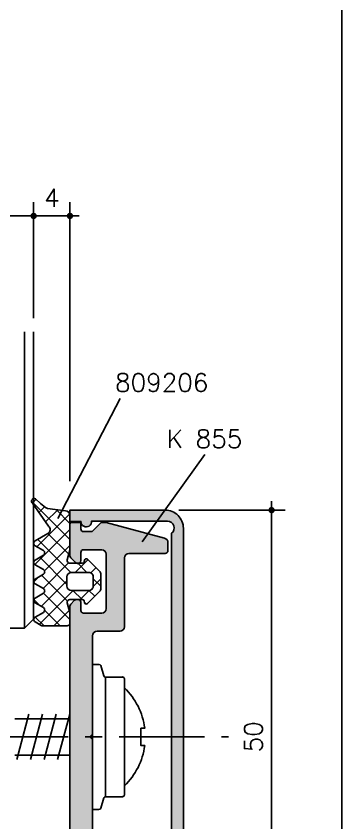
# Model space of a CAD drawing. Extents: x 0 to 4131, y -1600 to 527.
# Drawn here: x 404.1 to 440, y -260.5 to -171.5 of the extents above; entities that cross this region are included whole.
import ezdxf

# ---------------------------------------------------------------- set-up
doc = ezdxf.new("R2010")
doc.units = 0
doc.header["$LTSCALE"] = 7.5
doc.header["$MEASUREMENT"] = 0
doc.linetypes.add('CENTER', pattern=[2, 1.25, -0.25, 0.25, -0.25])
doc.layers.get('0').update_dxf_attribs({"linetype": 'CONTINUOUS'})
doc.layers.get('DEFPOINTS').update_dxf_attribs({"linetype": 'CONTINUOUS'})
for name, color, linetype in [('ASSI', 1, 'CENTER'), ('FILL', 8, 'CONTINUOUS'), ('GOMMA', 3, 'CONTINUOUS'), ('GROSSA', 4, 'CONTINUOUS'), ('MARCHIO', 7, 'CONTINUOUS'), ('QUOTE', 254, 'CONTINUOUS'), ('TRATTEGGI', 140, 'CONTINUOUS'), ('VETRO', 6, 'CONTINUOUS'), ('VITERIA', 40, 'CONTINUOUS')]:
    doc.layers.add(name, color=color, linetype=linetype)
doc.styles.get("Standard").update_dxf_attribs({"font": 'romans.shx'})
doc.dimstyles.new('SCALA_1-1$0', dxfattribs={"dimtxt": 2, "dimasz": 1, "dimexe": 1.5, "dimexo": 1.5, "dimgap": 1, "dimtad": 3, "dimdsep": 46, "dimtxsty": 'Standard', "dimblk1": 'PUNTO', "dimblk2": 'PUNTO', "dimsah": 1, "dimcen": 0.09, "dimclrt": 2, "dimadec": 0, "dimazin": 0, "dimtfac": 0.7, "dimtmove": 0, "dimatfit": 3, "dimldrblk": 'PUNTO', "dimfxl": 1, "dimtolj": 2, "dimarcsym": 0})

# ---------------------------------------------------------------- blocks, each defined once
blk = doc.blocks.new('PUNTO')
blk.add_line((-1, 0), (1, 0))
at = {"const_width": 0.35}
blk.add_lwpolyline([(-0.1750000000000114, 0, 1), (0.1750000000000114, 0, 1)], format="xyb", close=True, dxfattribs=at)
blk = doc.blocks.new('*D134')
at = {"layer": 'DEFPOINTS', "color": 0, "transparency": 16777216}
for p in [(420.5369062840419, -225.9845999259136), (420.5379250007721, -276.0012537734832), (432.2589279159173, -276.0012537734832)]:
    blk.add_point(p, dxfattribs=at)
at = {"layer": 'QUOTE', "color": 0, "lineweight": -2, "transparency": 16777216}
for p, q in [((422.0369062840419, -225.9845999259136), (433.7589279159173, -225.9845999259136)), ((432.2589279159173, -226.9845999259136), (432.2589279159173, -275.0012537734832)), ((422.0379250007721, -276.0012537734832), (433.7589279159173, -276.0012537734832))]:
    blk.add_line(p, q, dxfattribs=at)
for p, rotation in [((432.2589279159173, -225.9845999259136), 90), ((432.2589279159173, -276.0012537734832), 270)]:
    blk.add_blockref('PUNTO', p, dxfattribs=dict(at, rotation=rotation))
at = {"layer": 'QUOTE', "color": 2, "transparency": 16777216, "insert": (430.2589279159171, -250.9929268496983), "char_height": 2, "attachment_point": 5, "rotation": 90}
blk.add_mtext('\\A2;50', dxfattribs=at)
blk = doc.blocks.new('*D135')
at = {"layer": 'DEFPOINTS', "color": 0, "transparency": 16777216}
for p in [(406.0397995396781, -193.5336578086552), (374.0397995396781, -206.3236469597369), (406.0397995396781, -206.3236469597369)]:
    blk.add_point(p, dxfattribs=at)
at = {"layer": 'QUOTE', "color": 0, "lineweight": -2, "transparency": 16777216}
for p, q in [((374.0397995396781, -204.8236469597369), (374.0397995396781, -192.0336578086552)), ((406.0397995396781, -204.8236469597369), (406.0397995396781, -192.0336578086552)), ((375.0397995396781, -193.5336578086552), (405.0397995396781, -193.5336578086552))]:
    blk.add_line(p, q, dxfattribs=at)
at = {"layer": 'QUOTE', "color": 0, "lineweight": -2, "transparency": 16777216, "rotation": 180}
blk.add_blockref('PUNTO', (374.0397995396781, -193.5336578086552), dxfattribs=at)
at = {"layer": 'QUOTE', "color": 0, "lineweight": -2, "transparency": 16777216}
blk.add_blockref('PUNTO', (406.0397995396781, -193.5336578086552), dxfattribs=at)
at = {"layer": 'QUOTE', "color": 2, "transparency": 16777216, "insert": (390.0397995396781, -191.5336578086552), "char_height": 2, "attachment_point": 5}
blk.add_mtext('\\A2;32', dxfattribs=at)
blk = doc.blocks.new('*D136')
at = {"layer": 'DEFPOINTS', "color": 0, "transparency": 16777216}
for p in [(410.0399081124427, -193.5336578086552), (406.0397995396781, -206.3236469597369), (410.0399081124427, -224.3066721679217)]:
    blk.add_point(p, dxfattribs=at)
at = {"layer": 'QUOTE', "color": 0, "lineweight": -2, "transparency": 16777216}
for p, q in [((406.0397995396781, -204.8236469597369), (406.0397995396781, -192.0336578086552)), ((410.0399081124427, -222.8066721679217), (410.0399081124427, -192.0336578086552)), ((407.0397995396781, -193.5336578086552), (409.0399081124427, -193.5336578086552))]:
    blk.add_line(p, q, dxfattribs=at)
at = {"layer": 'QUOTE', "color": 0, "lineweight": -2, "transparency": 16777216, "rotation": 180}
blk.add_blockref('PUNTO', (406.0397995396781, -193.5336578086552), dxfattribs=at)
at = {"layer": 'QUOTE', "color": 0, "lineweight": -2, "transparency": 16777216}
blk.add_blockref('PUNTO', (410.0399081124427, -193.5336578086552), dxfattribs=at)
at = {"layer": 'QUOTE', "color": 2, "transparency": 16777216, "insert": (408.0398538260604, -191.5336578086552), "char_height": 2, "attachment_point": 5}
blk.add_mtext('\\A2;4', dxfattribs=at)
blk = doc.blocks.new('*D140')
at = {"layer": 'DEFPOINTS', "color": 0, "transparency": 16777216}
for p in [(420.5369062840419, -225.9845999259136), (420.5379250007721, -276.0012537734832), (432.2589279159173, -276.0012537734832)]:
    blk.add_point(p, dxfattribs=at)
at = {"layer": 'QUOTE', "color": 0, "lineweight": -2, "transparency": 16777216}
for p, q in [((422.0369062840419, -225.9845999259136), (433.7589279159173, -225.9845999259136)), ((432.2589279159173, -226.9845999259136), (432.2589279159173, -275.0012537734832)), ((422.0379250007721, -276.0012537734832), (433.7589279159173, -276.0012537734832))]:
    blk.add_line(p, q, dxfattribs=at)
for p, rotation in [((432.2589279159173, -225.9845999259136), 90), ((432.2589279159173, -276.0012537734832), 270)]:
    blk.add_blockref('PUNTO', p, dxfattribs=dict(at, rotation=rotation))
at = {"layer": 'QUOTE', "color": 2, "transparency": 16777216, "insert": (430.2589279159171, -250.9929268496983), "char_height": 2, "attachment_point": 5, "rotation": 90}
blk.add_mtext('\\A2;50', dxfattribs=at)

msp = doc.modelspace()

# ---------------------------------------------------------------- hatches: boundary and pattern name
at = {"layer": 'FILL'}
h = msp.add_hatch(dxfattribs=at)
h.set_pattern_fill('ANSI37', color=137, scale=10, angle=90, style=0)
h.set_pattern_definition([(135, (283.9853266698473, -373.6321733434098), (-0.8838834764831844, -0.8838834764831843), []), (225, (283.9853266698473, -373.6321733434098), (0.8838834764831843, -0.8838834764831844), [])])
edge = h.paths.add_edge_path(flags=16)
edge.add_line((412.1083228755467, -234.8491095105115), (410.2067191637099, -234.8491095105111))
edge.add_arc((410.2067191637102, -234.3491095105113), 0.4999999999998295, 179.9999999999804, 269.99999999996743, ccw=False)
edge.add_line((409.7067191637104, -234.3491095105111), (409.7067191637099, -233.3491095105115))
edge.add_arc((410.2067191637099, -233.3491095105115), 0.5, 90, 180, ccw=False)
edge.add_line((410.2067191637099, -232.8491095105115), (412.1083228755467, -232.8491095105115))
edge.add_arc((412.1083228755465, -233.3491095105115), 0.4999999999999289, -5.19166734161098, 89.99999999998698, ccw=False)
edge.add_line((412.606271660042, -233.3943533832399), (412.6062716600424, -234.3038656377831))
edge.add_arc((412.1083228755468, -234.3491095105115), 0.5000000000000533, -90.0000000000228, 5.1916673415948935, ccw=False)
edge = h.paths.add_edge_path()
edge.add_line((410.0397995422224, -238.4491095105114), (410.0397995422224, -237.3977162513348))
edge.add_arc((409.2398772429914, -237.3975442604718), 0.7999223177208734, 359.9876808654765, 369.1696125971992)
edge.add_line((410.0295772901088, -237.2700705378044), (409.7500217943354, -236.226755224042))
edge.add_arc((410.0397995422222, -236.1491095105115), 0.2999999999999781, 89.99999999995657, 194.999999999945, ccw=False)
edge.add_line((410.0397995422224, -235.8491095105115), (411.4173873885163, -235.849109510512))
edge.add_arc((411.4173873885159, -236.0491095105122), 0.200000000000216, 4.999999999925478, 89.99999999989421, ccw=False)
edge.add_line((411.6166263281345, -236.0316783619629), (411.628425250268, -236.166540659062))
edge.add_arc((411.8276641898864, -236.1491095105123), 0.200000000000055, 185.0000000000238, 315.0000000000029)
edge.add_line((411.9690855461237, -236.2905308667497), (413.2933529328154, -234.9662634800576))
edge.add_arc((412.939799542222, -234.6127100894644), 0.5000000000000342, 315.0000000000103, 360.0000000000114)
edge.add_line((413.439799542222, -234.6127100894643), (413.439799542222, -233.0855089315588))
edge.add_arc((412.939799542222, -233.0855089315587), 0.5000000000000568, 359.9999999999886, 404.9999999999873)
edge.add_line((413.2933529328154, -232.7319555409655), (411.9690855461237, -231.4076881542734))
edge.add_arc((411.8276641898864, -231.5491095105107), 0.2000000000000398, 44.99999999999712, 174.9999999999762)
edge.add_line((411.628425250268, -231.5316783619611), (411.6166263281345, -231.6665406590602))
edge.add_arc((411.4173873885159, -231.6491095105109), 0.2000000000002247, 270.00000000010584, 355.0000000000745, ccw=False)
edge.add_line((411.4173873885163, -231.8491095105111), (410.0397995422224, -231.8491095105115))
edge.add_arc((410.0397995422223, -231.5491095105114), 0.3000000000001819, 165.0000000000148, 270.00000000001626, ccw=False)
edge.add_line((409.7500217943354, -231.4714637969806), (410.0397995422224, -230.3899985189647))
edge.add_line((410.0397995422224, -230.3899985189647), (410.0397995422224, -226.5491095105114))
edge.add_arc((409.5397995422224, -226.5491095105114), 0.5, 0, 90)
edge.add_line((409.5397995422224, -226.0491095105114), (407.5592029813494, -225.8128077091293))
edge.add_arc((409.0015876046816, -223.024474748414), 3.139311087075689, 225.3847465420472, 242.6477989781011, ccw=False)
edge.add_line((406.7967157379477, -225.2591591003353), (406.2389615796453, -224.7236644765377))
edge.add_arc((406.1121761011231, -224.9955568126487), 0.3000000000000118, 65.00000000000134, 230.0000000000041)
edge.add_line((405.9193398182171, -225.2253701455844), (407.6788434793168, -227.7514124017131))
edge.add_arc((407.3591854407686, -228.1358844272123), 0.4999999999999586, -60.0000001216913, 50.259160023022616, ccw=False)
edge.add_line((407.6091854398489, -228.5688971296355), (406.1897995398633, -229.3883799570568))
edge.add_arc((406.3397995387877, -229.6481875788131), 0.2999999999999545, 119.9999997628107, 239.9999998718458)
edge.add_line((406.1897995382066, -229.9079951996129), (407.108852101627, -230.4386104427605))
edge.add_arc((406.9588521011964, -230.6984180636474), 0.3000000000001254, -60.00000023720821, 59.999999905060406, ccw=False)
edge.add_line((407.1088521001208, -230.9582256854038), (406.1897995411225, -231.4888409187635))
edge.add_arc((406.3397995396783, -231.7486485407326), 0.3000000000000898, 119.9999996815202, 239.9999999051014)
edge.add_line((406.189799539248, -232.0084561616196), (407.1088521011054, -232.5390714098031))
edge.add_arc((406.9588521011054, -232.7988790309383), 0.2999999999998809, -59.999999999998124, 59.99999999999818, ccw=False)
edge.add_line((407.1088521011054, -233.0586866520736), (406.1897995407314, -233.5893018885237))
edge.add_arc((406.3397995396782, -233.8491095102669), 0.2999999999999429, 119.9999997677574, 239.9999999051094)
edge.add_line((406.189799539248, -234.1089171311538), (407.1088521011054, -234.6395323788857))
edge.add_arc((406.9588521011054, -234.899340000021), 0.2999999999998809, -59.999999999998124, 59.99999999999818, ccw=False)
edge.add_line((407.1088521011054, -235.1591476211562), (406.1897995407314, -235.6897628576063))
edge.add_arc((406.339799539678, -235.9495704793497), 0.2999999999999399, 119.9999997677076, 239.9999999050596)
edge.add_line((406.1897995392475, -236.2093781002364), (407.1088521011054, -236.7399933479684))
edge.add_arc((406.9588521011054, -236.9998009691036), 0.2999999999998809, -59.999999999998124, 59.99999999999818, ccw=False)
edge.add_line((407.1088521011054, -237.2596085902388), (406.1897995407314, -237.7902238312341))
edge.add_arc((406.339799539678, -238.0500314529775), 0.2999999999999399, 119.9999997677076, 239.9999999050596)
edge.add_line((406.1897995392475, -238.3098390738643), (406.8810230133419, -238.7089171313984))
edge.add_arc((407.0310230137726, -238.4491095105112), 0.3000000000004407, 239.9999999050701, 270.0000000000109)
edge.add_line((407.0310230137727, -238.7491095105116), (409.7397995422222, -238.7491095105116))
edge.add_arc((409.7397995422223, -238.4491095105115), 0.3000000000001535, 269.9999999999946, 360.0000000000055)
h = msp.add_hatch(color=253, dxfattribs=at)
h.dxf.hatch_style = 1
edge = h.paths.add_edge_path()
edge.add_line((412.4182244637205, -274.8045223581977), (420.7869062840416, -274.7928344939614))
edge.add_arc((420.7869062840388, -274.042834493963), 0.74999999999838, 270.0000000002171, 413.1301023539071)
edge.add_line((421.2369062840404, -273.4428344939663), (421.2369062840456, -228.5428344939606))
edge.add_arc((420.7869062840416, -227.942834493964), 0.7499999999997385, 306.8698976462433, 450)
edge.add_line((420.7869062840416, -227.1928344939643), (412.41821824461, -227.1877187218059))
edge.add_arc((411.8386254362778, -227.2513443633907), 0.5830746485120355, -182.06933845399783, 6.264642903003221, ccw=False)
edge.add_line((411.2559310338462, -227.2302901687428), (410.0397992875958, -227.1863483110621))
edge.add_line((410.0397992875958, -227.1863483110621), (410.0397992875958, -225.987140881572))
edge.add_line((410.0397992875958, -225.987140881572), (420.5364445807287, -225.984599979206))
edge.add_arc((420.5369062840417, -227.9845999259134), 1.999999999999935, -7.958078640513122e-13, 90.01322682572749, ccw=False)
edge.add_line((422.5369062840416, -227.9845999259135), (422.5369062840416, -274.001254032929))
edge.add_arc((420.5369062840415, -274.001254032929), 2.000000000000057, -89.9708159141536, 1.0231815394945443e-12, ccw=False)
edge.add_line((420.5379250007719, -276.0012537734831), (410.0398071726788, -276.0068608511108))
edge.add_line((410.0398071726788, -276.0068608511108), (410.0398071726788, -274.8076532980103))
edge.add_line((410.0398071726788, -274.8076532980103), (411.2559060595619, -274.7628112595144))
edge.add_arc((411.8385847178362, -274.7413257544236), 0.5830746485120057, -6.222231991425986, 182.1117493655711, ccw=False)
h = msp.add_hatch(color=253, dxfattribs=at)
h.dxf.hatch_style = 1
edge = h.paths.add_edge_path()
edge.add_arc((413.039799287596, -239.8429269794223), 0.5000000000000142, 90, 179.9999999999984)
edge.add_line((412.539799287596, -239.8429269794223), (412.5397992875957, -250.6929269794224))
edge.add_line((412.5397992875957, -250.6929269794224), (412.2397992875956, -250.9929269794221))
edge.add_line((412.2397992875956, -250.9929269794221), (412.5397992875957, -251.2929269794223))
edge.add_line((412.5397992875957, -251.2929269794223), (412.5397992875953, -262.1429269794222))
edge.add_arc((413.0397992875953, -262.1429269794222), 0.5, 179.9999999999992, 270)
edge.add_line((413.0397992875953, -262.6429269794222), (415.5397992875962, -262.6429269794222))
edge.add_arc((415.5397992875962, -263.1429269794222), 0.5, 0, 90, ccw=False)
edge.add_line((416.0397992875962, -263.1429269794222), (416.0397992875961, -270.7429269794221))
edge.add_arc((416.5397992875961, -270.7429269794221), 0.5, 180, 270)
edge.add_line((416.5397992875961, -271.2429269794221), (420.5397992875961, -271.2429269794221))
edge.add_arc((420.539799287596, -271.5429269794222), 0.3000000000000753, -2.029310053330846e-11, 89.99999999997829, ccw=False)
edge.add_line((420.8397992875961, -271.5429269794223), (420.8397992875961, -272.5906743744969))
edge.add_arc((420.5397992875961, -272.5906743744969), 0.3000000000000114, -74.99999999999523, 8.185452315956354e-12, ccw=False)
edge.add_line((420.6174450011268, -272.8804521223836), (414.0397992875961, -274.6429269794222))
edge.add_line((414.0397992875961, -274.6429269794222), (413.4846720215276, -274.6429269794222))
edge.add_line((413.4846720215276, -274.6429269794222), (412.4846720215276, -273.6429269794222))
edge.add_line((412.4846720215276, -273.6429269794222), (411.539799287596, -273.6429269794222))
edge.add_arc((411.5397992875961, -273.9429269794223), 0.300000000000054, 90.0000000000217, 180.0000000000244)
edge.add_line((411.239799287596, -273.9429269794224), (411.239799287596, -274.4929269794221))
edge.add_arc((411.089799287596, -274.4929269794222), 0.1500000000000341, -89.99999999997829, 2.4385826691286638e-11, ccw=False)
edge.add_line((411.0897992875961, -274.6429269794222), (410.1897992875963, -274.6429269794222))
edge.add_arc((410.1897992875964, -274.4929269794222), 0.1500000000000483, 179.9999999999837, 269.9999999999783, ccw=False)
edge.add_line((410.0397992875963, -274.4929269794221), (410.0397992875962, -270.9671910481339))
edge.add_arc((410.3397992875963, -270.9671910481339), 0.3000000000000682, 135.0000000000096, 180.0000000000136, ccw=False)
edge.add_line((410.1276672532402, -270.7550590137779), (410.6519313219519, -270.2307949450661))
edge.add_arc((410.8640633563077, -270.4429269794222), 0.2999999999999441, 89.99999999997829, 134.9999999999712, ccw=False)
edge.add_line((410.8640633563078, -270.1429269794222), (410.939799287596, -270.1429269794222))
edge.add_arc((410.939799287596, -270.4429269794223), 0.3000000000001108, -1.3585577107733116e-11, 89.9999999999946, ccw=False)
edge.add_line((411.239799287596, -270.4429269794224), (411.239799287596, -271.3429269794223))
edge.add_arc((411.5397992875961, -271.3429269794222), 0.3000000000000114, 180.0000000000109, 270.0000000000109)
edge.add_line((411.5397992875961, -271.6429269794222), (413.5397992875962, -271.6429269794222))
edge.add_arc((413.5397992875962, -271.1429269794222), 0.5, 270, 360)
edge.add_line((414.0397992875962, -271.1429269794222), (414.0397992875962, -265.1429269794222))
edge.add_arc((413.5397992875962, -265.1429269794222), 0.5, 0, 90)
edge.add_line((413.5397992875962, -264.6429269794222), (411.5397992875961, -264.6429269794222))
edge.add_arc((411.5397992875961, -264.9429269794222), 0.3000000000000114, 89.99999999998914, 179.9999999999891)
edge.add_line((411.239799287596, -264.9429269794222), (411.239799287596, -265.8429269794223))
edge.add_arc((410.9397992875961, -265.8429269794223), 0.2999999999999545, -90, 0, ccw=False)
edge.add_line((410.9397992875961, -266.1429269794222), (410.7640633563082, -266.1429269794222))
edge.add_arc((410.7640633563079, -265.8429269794222), 0.3000000000000114, 225.0000000000346, 270.00000000003797, ccw=False)
edge.add_line((410.5519313219521, -266.0550590137783), (410.1276672532391, -265.6307949450653))
edge.add_arc((410.3397992875955, -265.4186629107093), 0.300000000000321, 179.9999999999417, 224.9999999999395, ccw=False)
edge.add_line((410.0397992875952, -265.418662910709), (410.0397992875962, -236.5671910481343))
edge.add_arc((410.3397992875963, -236.5671910481342), 0.3000000000001251, 135.0000000000134, 180.0000000000081, ccw=False)
edge.add_line((410.1276672532402, -236.3550590137783), (410.5519313219521, -235.9307949450664))
edge.add_arc((410.7640633563079, -236.1429269794226), 0.3000000000000446, 89.99999999996197, 134.9999999999597, ccw=False)
edge.add_line((410.7640633563082, -235.8429269794225), (410.9397992875961, -235.8429269794225))
edge.add_arc((410.9397992875962, -236.1429269794223), 0.2999999999998408, 2.1714186004828662e-11, 90.00000000002171, ccw=False)
edge.add_line((411.239799287596, -236.1429269794222), (411.239799287596, -237.0429269794223))
edge.add_arc((411.5397992875961, -237.0429269794222), 0.3000000000000114, 180.0000000000109, 270.0000000000109)
edge.add_line((411.5397992875961, -237.3429269794223), (413.5397992875962, -237.3429269794223))
edge.add_arc((413.5397992875962, -236.8429269794223), 0.5, 270, 360)
edge.add_line((414.0397992875962, -236.8429269794223), (414.0397992875962, -230.8552920415999))
edge.add_arc((413.5397992875962, -230.8552920415999), 0.5, 0, 90)
edge.add_line((413.5397992875962, -230.3552920415999), (411.5397992875961, -230.3552920415999))
edge.add_arc((411.5397992875961, -230.6552920415999), 0.3000000000000114, 89.99999999998914, 179.9999999999891)
edge.add_line((411.239799287596, -230.6552920415999), (411.239799287596, -231.5552920416))
edge.add_arc((410.9397992875961, -231.5552920415999), 0.2999999999999829, 269.99999999998374, 359.99999999999187, ccw=False)
edge.add_line((410.939799287596, -231.8552920415999), (410.8640633563078, -231.8552920415999))
edge.add_arc((410.864063356308, -231.5552920415998), 0.3000000000000682, 224.999999999977, 269.99999999996743, ccw=False)
edge.add_line((410.6519313219519, -231.7674240759558), (410.1276672532402, -231.2431600072442))
edge.add_arc((410.3397992875963, -231.0310279728882), 0.3000000000000647, 179.9999999999864, 224.9999999999904, ccw=False)
edge.add_line((410.0397992875962, -231.0310279728882), (410.0397992875963, -227.5052920416))
edge.add_arc((410.1897992875964, -227.5052920415999), 0.1500000000000341, 90.00000000002171, 180.0000000000217, ccw=False)
edge.add_line((410.1897992875963, -227.3552920415999), (411.0897992875961, -227.3552920415999))
edge.add_arc((411.0897992875962, -227.5052920415998), 0.1499999999999062, 1.63140612130519e-11, 90.00000000003263, ccw=False)
edge.add_line((411.239799287596, -227.5052920415998), (411.239799287596, -228.0552920416))
edge.add_arc((411.539799287596, -228.0552920416), 0.2999999999999545, 180, 270)
edge.add_line((411.539799287596, -228.3552920415999), (412.4846720215276, -228.3552920415999))
edge.add_line((412.4846720215276, -228.3552920415999), (413.4846720215276, -227.3552920415999))
edge.add_line((413.4846720215276, -227.3552920415999), (414.0397992875961, -227.3552920415999))
edge.add_line((414.0397992875961, -227.3552920415999), (420.4692088101474, -229.0780471309764))
edge.add_arc((420.3397992875961, -229.5610100441209), 0.4999999999999677, -6.480149750132114e-12, 74.99999999999437, ccw=False)
edge.add_line((420.8397992875961, -229.561010044121), (420.8397992875961, -230.4552920416))
edge.add_arc((420.5397992875962, -230.4552920415999), 0.2999999999998408, 269.9999999999783, 359.99999999997556, ccw=False)
edge.add_line((420.5397992875961, -230.7552920415998), (416.5397992875961, -230.7552920416))
edge.add_arc((416.5397992875961, -231.2552920416), 0.5, 90, 180)
edge.add_line((416.0397992875961, -231.2552920416), (416.0397992875962, -238.8429269794223))
edge.add_arc((415.5397992875962, -238.8429269794223), 0.5, -90, 0, ccw=False)
edge.add_line((415.5397992875962, -239.3429269794223), (413.039799287596, -239.3429269794223))

# ---------------------------------------------------------------- linework, layer by layer
at = {"layer": 'ASSI'}
msp.add_line((355.4741124619938, -250.9929269794217), (427.5139049827189, -250.9929269794217), dxfattribs=at)
at = {"layer": 'GOMMA'}
for points in [[(410.0397995422224, -238.4491095105114), (410.0397995422224, -237.3977162513348, 0.04008518434644911), (410.0295772901088, -237.2700705378044), (409.7500217943354, -236.226755224042, -0.4931454260312356), (410.0397995422224, -235.8491095105115), (411.4173873885163, -235.849109510512, -0.3888787318528493), (411.6166263281345, -236.0316783619629), (411.628425250268, -236.166540659062, 0.6370702608073786), (411.9690855461237, -236.2905308667497), (413.2933529328154, -234.9662634800576, 0.1989123673796624), (413.439799542222, -234.6127100894643), (413.439799542222, -233.0855089315588, 0.1989123673796531), (413.2933529328154, -232.7319555409655), (411.9690855461237, -231.4076881542734, 0.637070260807382), (411.628425250268, -231.5316783619611), (411.6166263281345, -231.6665406590602, -0.3888787318528493), (411.4173873885163, -231.8491095105111), (410.0397995422224, -231.8491095105115, -0.4931454260312984), (409.7500217943354, -231.4714637969806), (410.0397995422224, -230.3899985189647), (410.0397995422224, -226.5491095105114, 0.414213562373095), (409.5397995422224, -226.0491095105114), (407.5592029813494, -225.8128077091293, -0.07546705698885331), (406.7967157379477, -225.2591591003353), (406.2389615796453, -224.7236644765377, 0.8769764629927514), (405.9193398182171, -225.2253701455844), (407.6788434793168, -227.7514124017131, -0.5220051325606435), (407.6091854398489, -228.5688971296355), (406.1897995398633, -229.3883799570568, 0.5773502698239583), (406.1897995382066, -229.9079951996129), (407.108852101627, -230.4386104427605, -0.5773502700173055), (407.1088521001208, -230.9582256854038), (406.1897995411225, -231.4888409187635, 0.5773502704903818), (406.189799539248, -232.0084561616196), (407.1088521011054, -232.5390714098031, -0.5773502691896144), (407.1088521011054, -233.0586866520736), (406.1897995407314, -233.5893018885237, 0.5773502699886969), (406.189799539248, -234.1089171311538), (407.1088521011054, -234.6395323788857, -0.5773502691896144), (407.1088521011054, -235.1591476211562), (406.1897995407314, -235.6897628576063, 0.5773502699886969), (406.1897995392475, -236.2093781002364), (407.1088521011054, -236.7399933479684, -0.5773502691896142), (407.1088521011054, -237.2596085902388), (406.1897995407314, -237.7902238312341, 0.5773502699886992), (406.1897995392475, -238.3098390738643), (406.8810230133419, -238.7089171313984, 0.1316524980088336), (407.0310230137727, -238.7491095105116), (409.7397995422222, -238.7491095105116, 0.4142135623731505)], [(412.1083228755467, -234.8491095105115), (410.2067191637099, -234.8491095105111, -0.4142135623730284), (409.7067191637104, -234.3491095105111), (409.7067191637099, -233.3491095105115, -0.414213562373095), (410.2067191637099, -232.8491095105115), (412.1083228755467, -232.8491095105115, -0.4410091218320472), (412.606271660042, -233.3943533832399), (412.6062716600424, -234.3038656377831, -0.4410091218321642)]]:
    msp.add_lwpolyline(points, format="xyb", close=True, dxfattribs=at)
at = {"layer": 'GROSSA'}
msp.add_lwpolyline([(412.4182244637205, -274.8045223581977), (420.7869062840416, -274.7928344939614, 0.7207592200530415), (421.2369062840404, -273.4428344939663), (421.2369062840456, -228.5428344939606, 0.7207592200534798), (420.7869062840416, -227.1928344939643), (412.41821824461, -227.1877187218059, -1.075506706590505), (411.2559310338462, -227.2302901687428), (410.0397992875958, -227.1863483110621), (410.0397992875958, -225.987140881572), (420.5364445807287, -225.984599979206, -0.4142811788749139), (422.5369062840416, -227.9845999259135), (422.5369062840416, -274.001254032929, -0.4140643826233402), (420.5379250007719, -276.0012537734831), (410.0398071726788, -276.0068608511108), (410.0398071726788, -274.8076532980103), (411.2559060595619, -274.7628112595144, -1.07550670659048)], format="xyb", close=True, dxfattribs=at)
msp.add_lwpolyline([(410.0397992875952, -265.418662910709), (410.0397992875962, -236.5671910481343, -0.1989123673796421), (410.1276672532402, -236.3550590137783), (410.5519313219521, -235.9307949450664, -0.1989123673796492), (410.7640633563082, -235.8429269794225), (410.9397992875961, -235.8429269794225, -0.4142135623731088), (411.239799287596, -236.1429269794222), (411.239799287596, -237.0429269794223, 0.414213562373095), (411.5397992875961, -237.3429269794223), (413.5397992875962, -237.3429269794223, 0.414213562373095), (414.0397992875962, -236.8429269794223), (414.0397992875962, -230.8552920415999, 0.414213562373095), (413.5397992875962, -230.3552920415999), (411.5397992875961, -230.3552920415999, 0.414213562373095), (411.239799287596, -230.6552920415999), (411.239799287596, -231.5552920416, -0.4142135623731283), (410.939799287596, -231.8552920415999), (410.8640633563078, -231.8552920415999, -0.198912367379612), (410.6519313219519, -231.7674240759558), (410.1276672532402, -231.2431600072442, -0.1989123673796789), (410.0397992875962, -231.0310279728882), (410.0397992875963, -227.5052920416, -0.4142135623730674), (410.1897992875963, -227.3552920415999), (411.0897992875961, -227.3552920415999, -0.4142135623731507), (411.239799287596, -227.5052920415998), (411.239799287596, -228.0552920416, 0.414213562373095), (411.539799287596, -228.3552920415999), (412.4846720215276, -228.3552920415999), (413.4846720215276, -227.3552920415999), (414.0397992875961, -227.3552920415999), (420.4692088101474, -229.0780471309764, -0.3394542588633856), (420.8397992875961, -229.561010044121), (420.8397992875961, -230.4552920416, -0.4142135623730811), (420.5397992875961, -230.7552920415998), (416.5397992875961, -230.7552920416, 0.414213562373095), (416.0397992875961, -231.2552920416), (416.0397992875962, -238.8429269794223, -0.414213562373095), (415.5397992875962, -239.3429269794223), (413.039799287596, -239.3429269794223, 0.4142135623730784), (412.539799287596, -239.8429269794223), (412.5397992875957, -250.6929269794224), (412.2397992875956, -250.9929269794221), (412.5397992875957, -251.2929269794223), (412.5397992875953, -262.1429269794222, 0.4142135623731075)], format="xyb", dxfattribs=at)
at = {"layer": 'MARCHIO'}
msp.add_lwpolyline([(229.9999999999999, -320), (229.9999999999999, -23), (439.9999999999999, -23), (439.9999999999999, -320)], close=True, dxfattribs=at)
at = {"layer": 'QUOTE'}
for p, q in [((408.6869823091656, -226.9130753119528), (415.566150780852, -213.6604000436623)), ((418.0049545441734, -229.4910087052128), (424.8841230158598, -219.8675954189553))]:
    msp.add_line(p, q, dxfattribs=at)
at = {"layer": 'TRATTEGGI'}
msp.add_line((405.0397995396781, -238.9929269794221), (405.0397995396781, -206.3236469597369), dxfattribs=at)
at = {"layer": 'VETRO'}
msp.add_lwpolyline([(406.0397995396781, -206.3236469597369), (406.0397995396781, -237.9929269794221), (405.0397995396781, -238.9929269794221), (375.0397995396781, -238.9929269794221), (374.0397995396781, -237.9929269794221), (374.0397995396781, -206.3236469597369)], dxfattribs=at)
at = {"layer": 'VITERIA'}
for p, q in [((412.5397992875952, -258.9929269794217), (412.5397992875954, -242.9929269794216)), ((413.9541193314093, -257.5929269794216), (413.9541193314093, -244.3929269794218)), ((405.5219582682577, -248.4929269794217), (404.1822123061021, -253.4929269794217)), ((407.0219582682577, -248.4929269794217), (405.6822123061021, -253.4929269794217)), ((408.5219582682577, -248.4929269794217), (407.1822123061021, -253.4929269794217)), ((410.0219582682577, -248.4929269794217), (408.6822123061021, -253.4929269794217))]:
    msp.add_line(p, q, dxfattribs=at)
for points in [[(412.5397992875952, -258.9929269794217), (413.2354367463187, -258.9929269794218, 0.3309619514747993), (413.4269513355588, -258.8505651794993), (413.7626047421692, -257.735288779344, -0.3309619514747942), (413.9541193314093, -257.5929269794216), (415.8397992875952, -257.5929269794217, 0.414213562373095), (416.039799287595, -257.3929269794217), (416.039799287595, -250.9929269794217), (416.039799287595, -244.5929269794216, 0.414213562373095), (415.8397992875952, -244.3929269794216), (413.9541193314093, -244.3929269794217, -0.3309619514747942), (413.7626047421692, -244.2505651794993), (413.4269513355588, -243.135288779344, 0.3309619514747993), (413.2354367463187, -242.9929269794217), (412.5397992875954, -242.9929269794216)], [(416.0397992875951, -256.3929269794218, 0.1708492709052984), (418.2781035212287, -251.9522438799279), (417.860853499585, -251.9522438799279), (417.860853499585, -250.0336100789154), (418.2781035212286, -250.0336100789155, 0.170849270905298), (416.0397992875951, -245.5929269794217, 0.170849270905298)]]:
    msp.add_lwpolyline(points, format="xyb", dxfattribs=at)
for points in [[(410.0397992875957, -248.9929269794217), (403.9801434964754, -248.9929269794217)], [(403.9801434964754, -252.9929269794217), (410.0397992875958, -252.9929269794217)]]:
    msp.add_lwpolyline(points, dxfattribs=at)
for p in [(415.8397992875952, -244.3929269794218), (415.8397992875952, -257.5929269794216)]:
    msp.add_point(p, dxfattribs=at)

# ---------------------------------------------------------------- texts
at = {"layer": 'QUOTE', "color": 2}
for s, p in [('809206', (415.0138130502048, -212.9161826111932)), ('K 855', (420.7203411067437, -219.1233779864862))]:
    msp.add_text(s, height=2, dxfattribs=at).set_placement(p)

# ---------------------------------------------------------------- dimensions: what is measured, and where the dimension line sits
at = {"layer": 'QUOTE'}
for base, p1, p2, picture, middle in [((406.0397995396781, -193.5336578086552), (374.0397995396781, -206.3236469597369), (406.0397995396781, -206.3236469597369), '*D135', (390.0397995396781, -191.5336578086552)), ((410.0399081124427, -193.5336578086552), (406.0397995396781, -206.3236469597369), (410.0399081124427, -224.3066721679217), '*D136', (408.0398538260604, -191.5336578086552))]:
    dim = msp.add_linear_dim(base=base, p1=p1, p2=p2, dimstyle='SCALA_1-1$0', dxfattribs=at)
    dim.commit()
    dim.dimension.update_dxf_attribs({"geometry": picture, "text_midpoint": middle})
for picture in ['*D134', '*D140']:
    dim = msp.add_linear_dim(base=(432.2589279159173, -276.0012537734832), p1=(420.5369062840417, -225.9845999259135), p2=(420.5379250007719, -276.0012537734831), angle=90, dimstyle='SCALA_1-1$0', override={"dimdec": 1}, dxfattribs=at)
    dim.commit()
    dim.dimension.update_dxf_attribs({"geometry": picture, "text_midpoint": (432.2589279159171, -250.9929268496983), "dimtype": 160})

doc.saveas('drawing.dxf')
